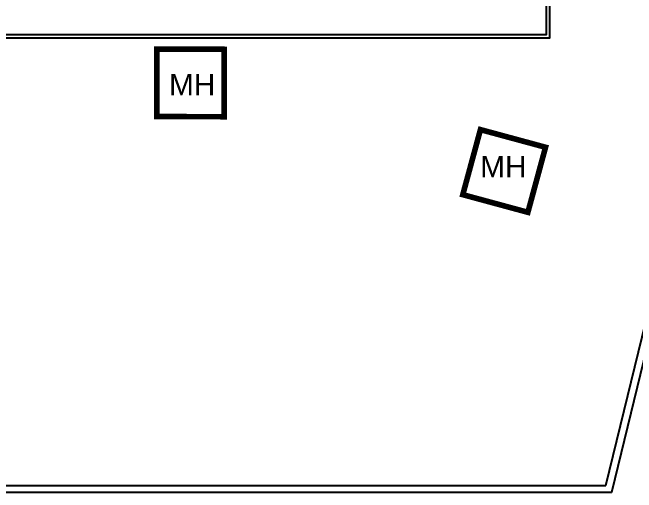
# Model space of a CAD drawing. Header units: feet. Extents: x 50754 to 76410, y 49660 to 67674.
# Drawn here: x 69230 to 70284, y 55339 to 56151 of the extents above; entities that cross this region are included whole.
import ezdxf

# ---------------------------------------------------------------- set-up
doc = ezdxf.new("R2010")
doc.units = ezdxf.units.FT
for name, color, linetype in [('PLOT LINE', 3, 'Continuous'), ('roads & footpath', 161, 'Continuous'), ('TEXT', 3, 'Continuous')]:
    doc.layers.add(name, color=color, linetype=linetype)
doc.styles.add('ARIAL', font='arial.ttf')

msp = doc.modelspace()

# ---------------------------------------------------------------- linework, layer by layer
at = {"color": 6, "const_width": 9.49219}
for points in [[(69473.29892, 55974.77014), (69587.20504, 55974.59705), (69587.37813, 56088.50317), (69473.47201, 56088.67625)], [(69990.2231, 55842.80982), (70100.15728, 55812.99188), (70129.97523, 55922.92606), (70020.04105, 55952.744)]]:
    msp.add_lwpolyline(points, close=True, dxfattribs=at)
at = {"layer": 'PLOT LINE', "color": 253}
for p, q in [((70231.88548, 55351.34979), (71845.92243, 61980.60757)), ((66994.12001, 55351.34979), (70231.88548, 55351.34979))]:
    msp.add_line(p, q, dxfattribs=at)
msp.add_lwpolyline([(71861.75005, 61994.88878), (70241.3178, 55339.36387), (66535.12001, 55339.35845), (66535.12001, 55450.35852)], dxfattribs=at)
at = {"layer": 'roads & footpath', "color": 8}
for points in [[(70515.02739, 56514.28519), (70357.6255, 56552.6081), (70352.38979, 56531.10373, -0.2840680743), (70130.79128, 56312.57775), (70130.79128, 56113.12584), (67694.79128, 56113.12584), (67694.79128, 56305.12584), (67091.31947, 56305.12584, 0.2824333094), (66945.08308, 56215.3614, -0.1650982146), (66622.29322, 55899.96708, 0.2886997562), (66529.12001, 55752.04966), (66529.12001, 55468.35852)], [(70513.60802, 56508.45549), (70362.03583, 56545.35904), (70358.21949, 56529.68436, -0.2797863653), (70136.79128, 56307.83417), (70136.79128, 56107.12584), (67688.79128, 56107.12584), (67688.79128, 56299.12584), (67091.31947, 56299.12584, 0.2824333094), (66950.43319, 56212.64547, -0.1650982146), (66624.88444, 55894.55547, 0.2886997562), (66535.12001, 55752.04966), (66535.12001, 55468.35852)], [(70513.60802, 56508.45549), (70362.03583, 56545.35904), (70358.21949, 56529.68436, -0.2797863653), (70136.79128, 56307.83417), (70136.79128, 56107.12584), (67688.79128, 56107.12584), (67688.79128, 56299.12584), (67091.31947, 56299.12584, 0.2824333094), (66950.43319, 56212.64547, -0.1650982146), (66624.88444, 55894.55547, 0.2886997562), (66535.12001, 55752.04966), (66535.12001, 55468.35852)]]:
    msp.add_lwpolyline(points, format="xyb", dxfattribs=at)

# ---------------------------------------------------------------- texts
at = {"layer": 'TEXT', "color": 3, "linetype": 'ByBlock', "style": 'ARIAL'}
for p in [(69493.93663, 56010.9254), (70019.56089, 55872.34646)]:
    msp.add_text('MH', height=36, rotation=359.91293508, dxfattribs=at).set_placement(p)

doc.saveas('drawing.dxf')
